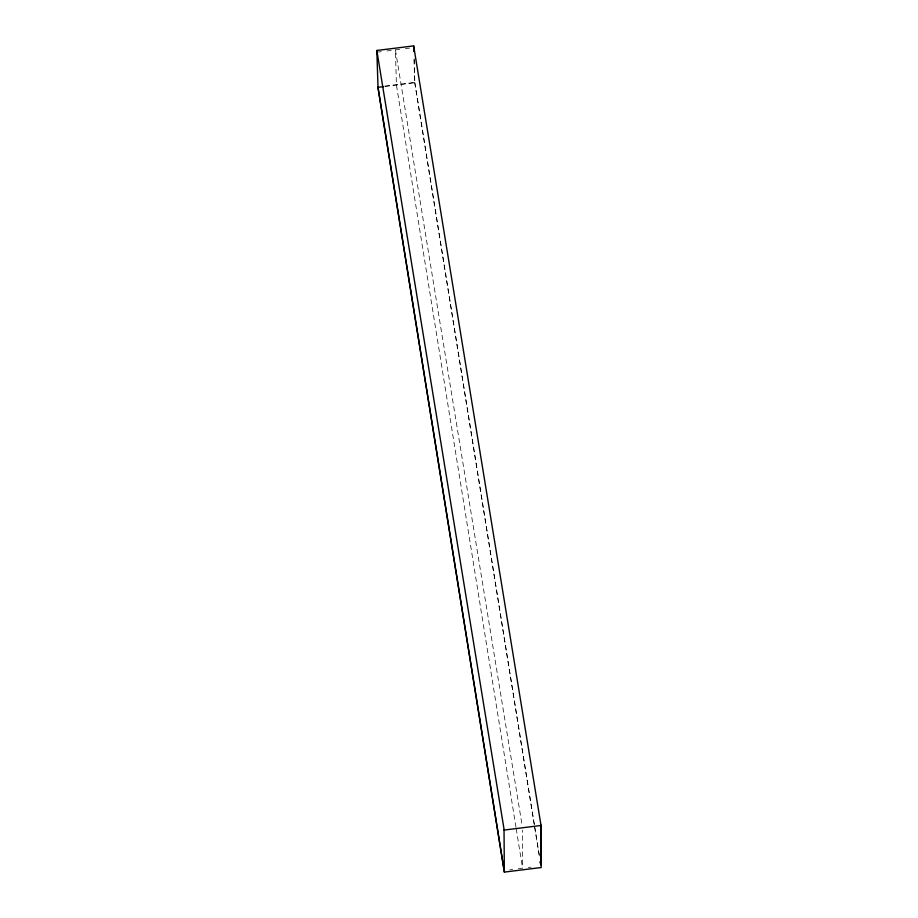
<?xml version="1.0" encoding="UTF-8"?>
<svg xmlns="http://www.w3.org/2000/svg" width="918" height="918" viewBox="0 0 918 918"><rect width="100%" height="100%" fill="white"/><g stroke="black" fill="none" stroke-linecap="round" stroke-linejoin="round"><path stroke-width="0.69" stroke-dasharray="4.59 3.44" d="M378.434 51.993L381.268 51.649M386.937 50.938L391.183 50.41M515.973 827.221L396.427 85.053L395.428 49.882L399.686 49.354M405.354 48.654L409.6 48.126M384.94 86.085L414.695 82.402L414.018 58.534M385.101 86.453L414.844 82.769L414.362 65.889M509.834 869.794L512.669 869.438M518.337 868.738L522.583 868.21L522.445 830.101M528.252 867.51L531.086 867.154M395.428 49.882L522.204 825.867M414.844 82.769L534.391 824.926M534.62 826.349L539.405 856.035M414.695 82.402L539.348 856.207M516.203 828.633L522.583 868.21M414.167 58.855L414.328 64.478"/><path stroke-width="1.38" d="M504.166 870.494L378.009 87.336L376.828 50.467L413.662 45.9L541.023 825.477L541.172 867.533L504.338 872.1L377.86 86.969M378.009 87.336L383.678 86.636M541.023 825.477L504.189 830.044L376.828 50.467M540.312 861.681L540.771 864.515M540.254 861.864L540.713 864.699M413.846 47.598L413.926 50.41M413.662 45.9L413.823 51.511M540.851 824.995L540.989 864.515M504.028 829.574L504.338 872.1"/></g></svg>
